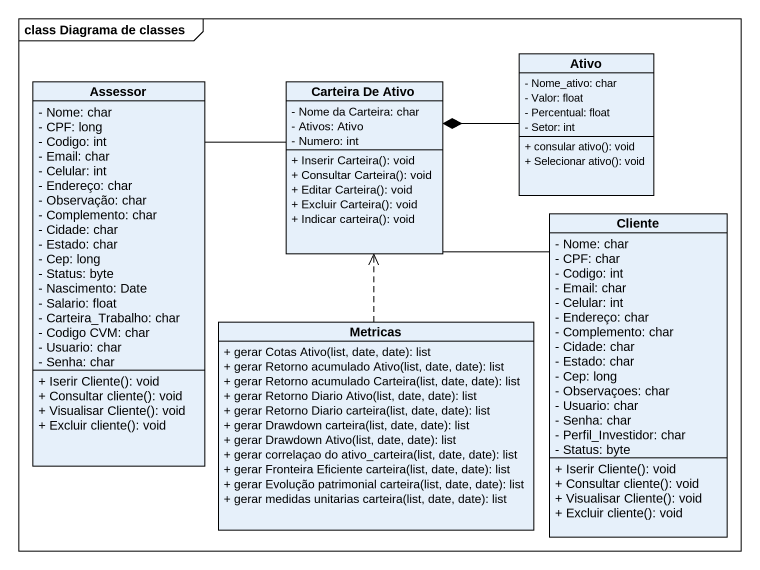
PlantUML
@startuml
mainframe class Diagrama de classes
hide circle
hide empty members
skinparam classAttributeIconSize 0
class Ativo {
  - Nome_ativo: char
  - Valor: float
  - Percentual: float
  - Setor: int
  + consular ativo(): void
  + Selecionar ativo(): void
}
class Assessor {
  - Nome: char
  - CPF: long
  - Codigo: int
  - Email: char
  - Celular: int
  - Endereço: char
  - Observação: char
  - Complemento: char
  - Cidade: char
  - Estado: char
  - Cep: long
  - Status: byte
  - Nascimento: Date
  - Salario: float
  - Carteira_Trabalho: char
  - Codigo CVM: char
  - Usuario: char
  - Senha: char
  + Iserir Cliente(): void
  + Consultar cliente(): void
  + Visualisar Cliente(): void
  + Excluir cliente(): void
}
class "Carteira De Ativo" as Carteira_De_Ativo {
  - Nome da Carteira: char
  - Ativos: Ativo
  - Numero: int
  + Inserir Carteira(): void
  + Consultar Carteira(): void
  + Editar Carteira(): void
  + Excluir Carteira(): void
  + Indicar carteira(): void
}
class Cliente {
  - Nome: char
  - CPF: char
  - Codigo: int
  - Email: char
  - Celular: int
  - Endereço: char
  - Complemento: char
  - Cidade: char
  - Estado: char
  - Cep: long
  - Observaçoes: char
  - Usuario: char
  - Senha: char
  - Perfil_Investidor: char
  - Status: byte
  + Iserir Cliente(): void
  + Consultar cliente(): void
  + Visualisar Cliente(): void
  + Excluir cliente(): void
}
class Metricas {
  + gerar Cotas Ativo(list, date, date): list
  + gerar Retorno acumulado Ativo(list, date, date): list
  + gerar Retorno acumulado Carteira(list, date, date): list
  + gerar Retorno Diario Ativo(list, date, date): list
  + gerar Retorno Diario carteira(list, date, date): list
  + gerar Drawdown carteira(list, date, date): list
  + gerar Drawdown Ativo(list, date, date): list
  + gerar correlaçao do ativo_carteira(list, date, date): list
  + gerar Fronteira Eficiente carteira(list, date, date): list
  + gerar Evolução patrimonial carteira(list, date, date): list
  + gerar medidas unitarias carteira(list, date, date): list
}
Ativo -left-* Carteira_De_Ativo
Assessor -right- Carteira_De_Ativo
Cliente -up- Carteira_De_Ativo
Metricas .up.> Carteira_De_Ativo
@enduml
